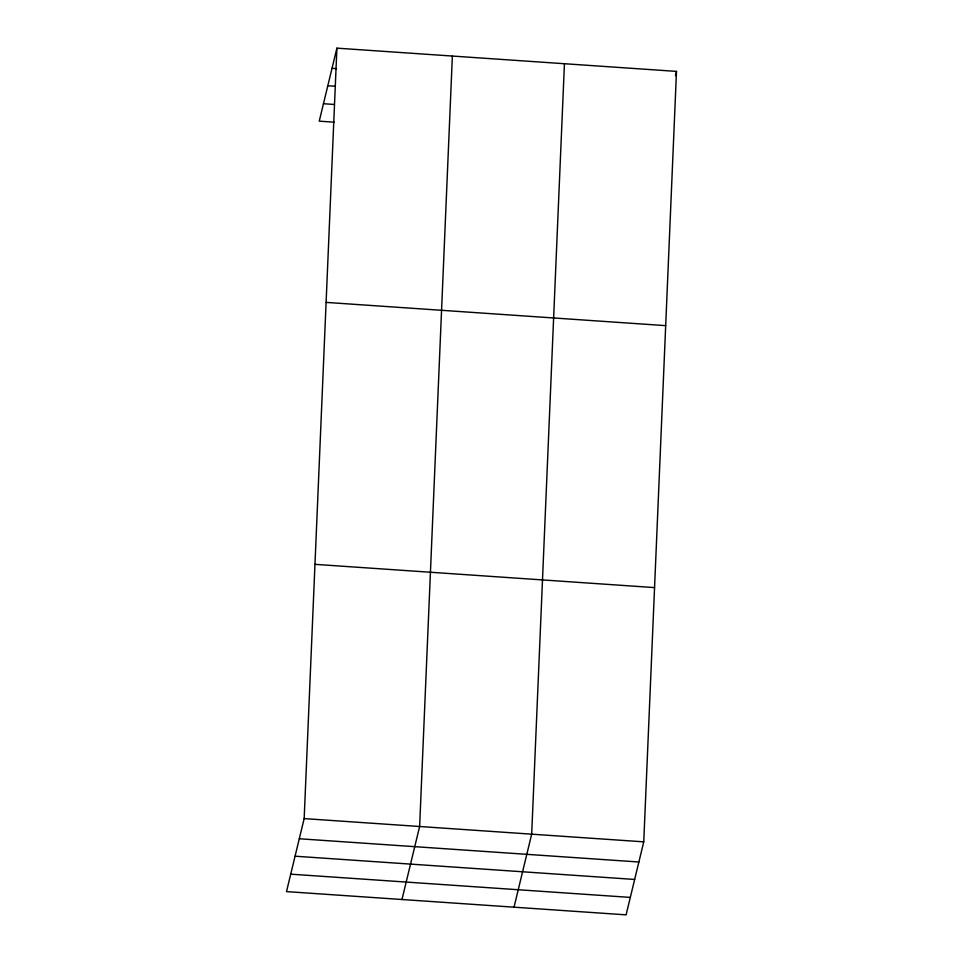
<?xml version="1.0" encoding="UTF-8"?>
<svg xmlns="http://www.w3.org/2000/svg" width="963" height="963" viewBox="0 0 963 963"><rect width="100%" height="100%" fill="white"/><g stroke="black" fill="none" stroke-linecap="round" stroke-linejoin="round"><path stroke-width="1.44" d="M304.164 818.598L336.906 48.15L676.495 71.394L643.753 841.843L626.094 914.85L286.505 891.606L304.164 818.598L643.753 841.843M452.369 56.059L419.627 826.495L401.968 899.502M564.438 63.727L531.684 834.163L514.025 907.182M336.906 48.15L319.247 121.157L334.245 122.193M675.448 75.716L676.495 71.394M332.03 68.313L336.532 68.626M327.817 85.755L335.305 86.273M323.46 103.727L333.956 104.437M326.108 302.394L665.698 325.638M314.973 564.342L654.563 587.599M299.288 838.761L638.878 862.005M295.063 856.203L634.653 879.448M290.718 874.163L630.308 897.408"/></g></svg>
